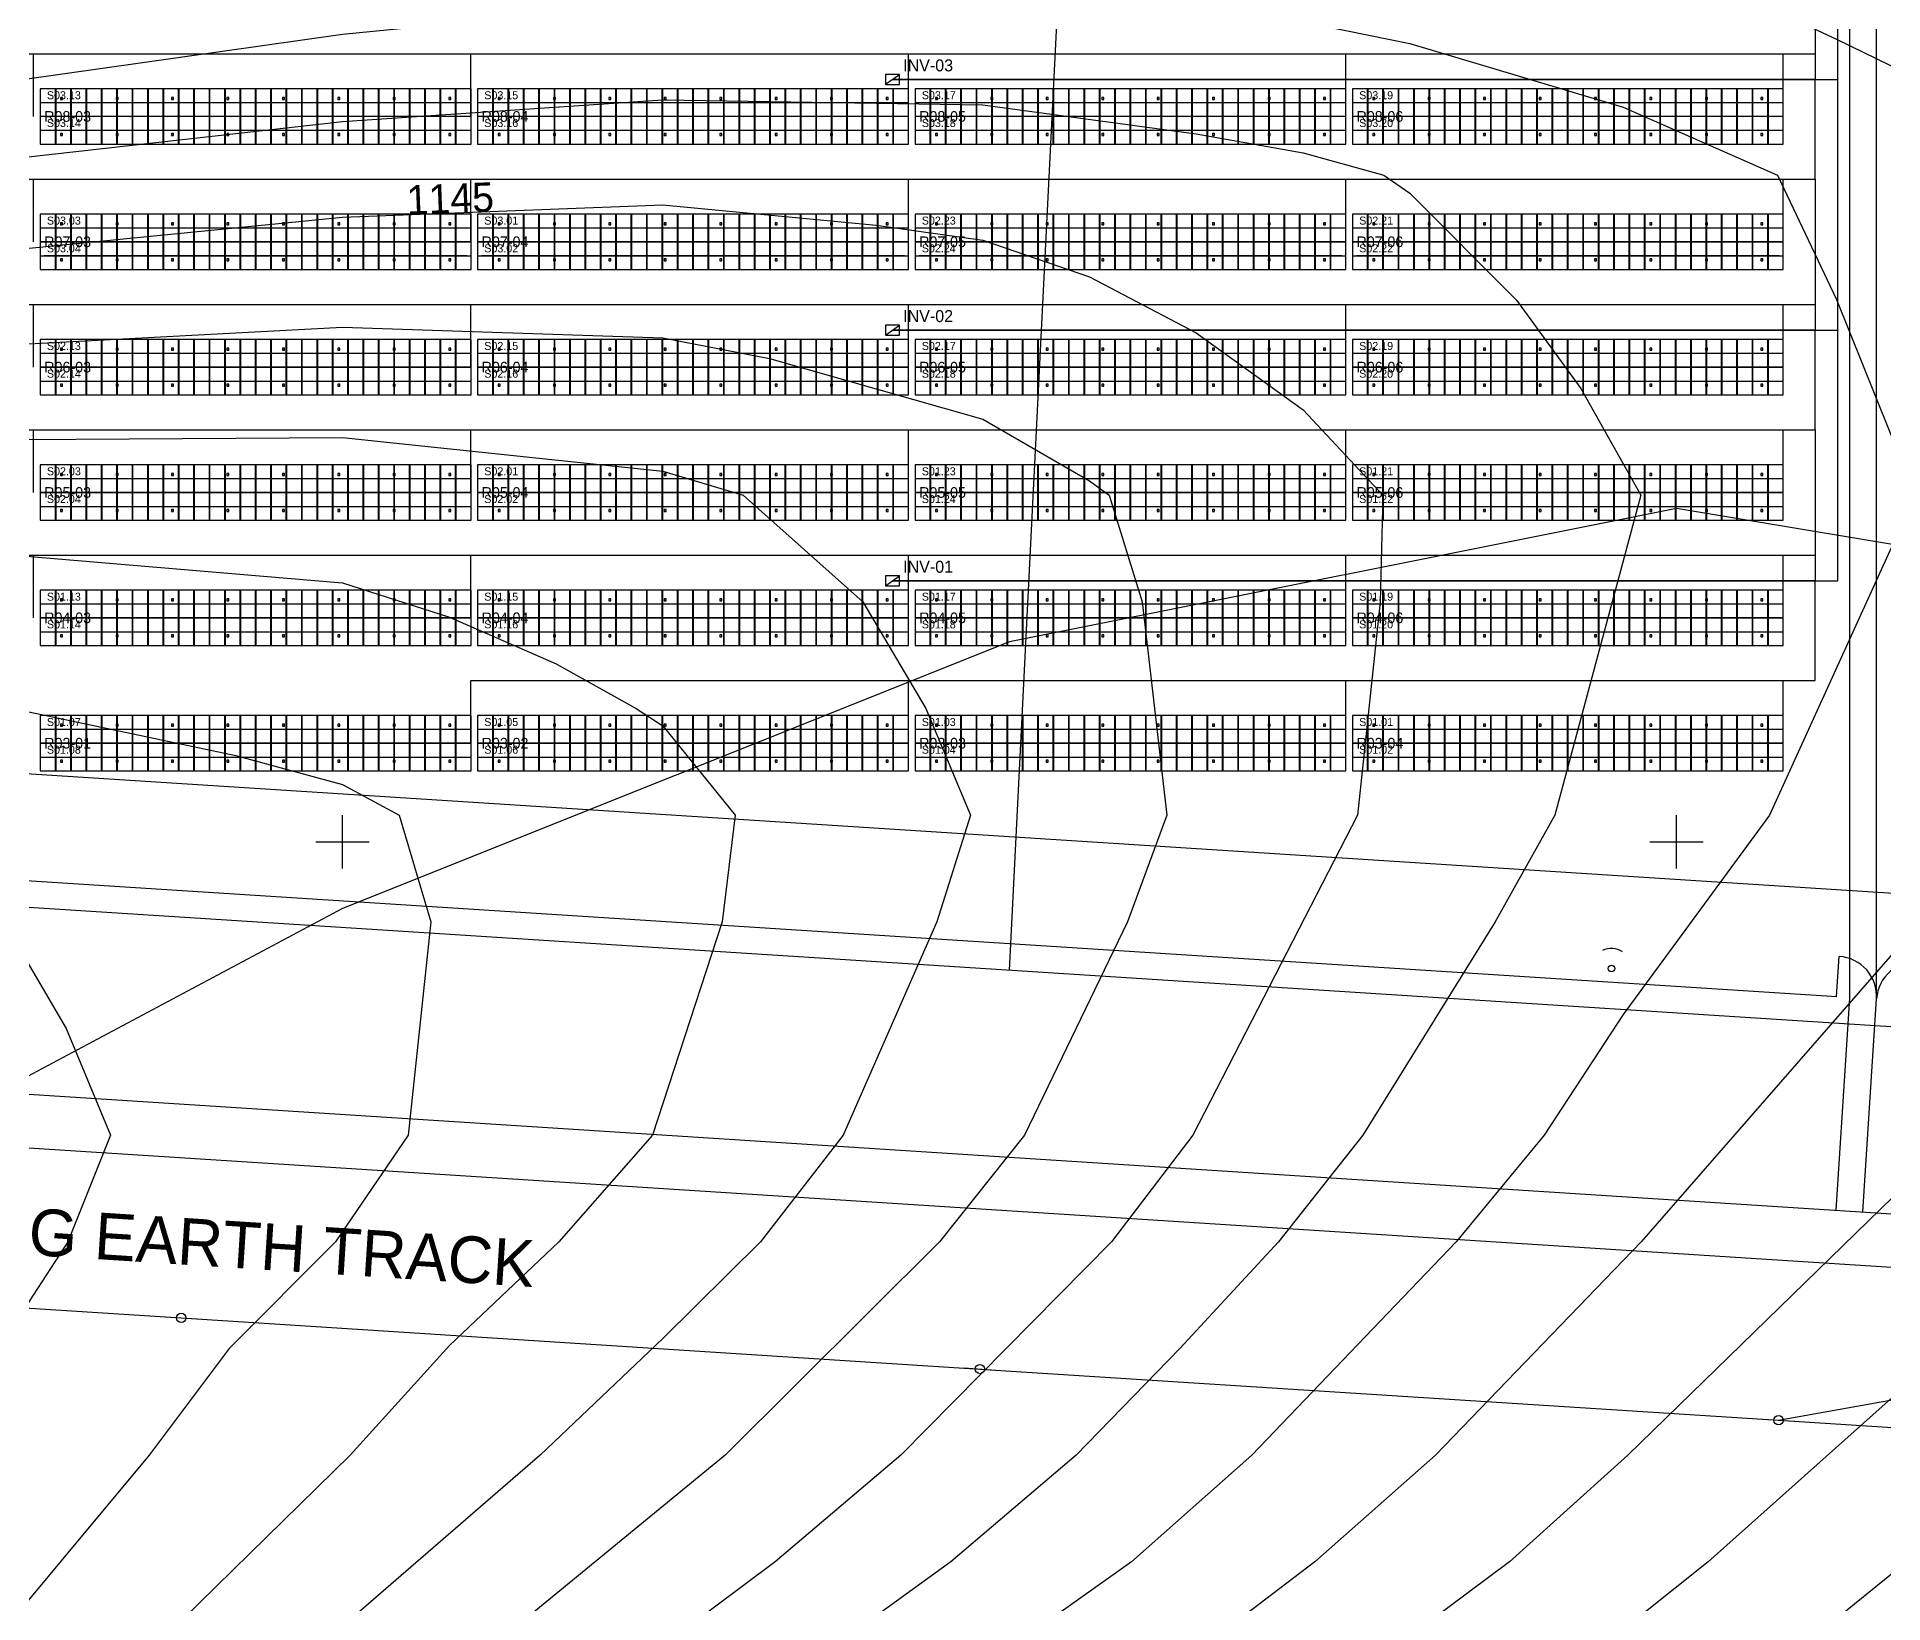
# Model space of a CAD drawing. Header units: metres. Extents: x 469740 to 470929, y 4329760 to 4330601.
# Drawn here: x 470077.1 to 470215.5, y 4329942.9 to 4330060.4 of the extents above; entities that cross this region are included whole.
import ezdxf
from ezdxf.enums import TextEntityAlignment as Align

# ---------------------------------------------------------------- set-up
doc = ezdxf.new("R2010")
doc.units = ezdxf.units.M
for name, color, linetype in [('AC-CABLE-800V', 6, 'Continuous'), ('CADASTRE-PARCEL', 30, 'Continuous'), ('DC-CABLE-1500V', 4, 'Continuous'), ('EXISTING-OHL-33KV', 6, 'Continuous'), ('EXISTING-TRACK', 251, 'Continuous'), ('FENCE-2.0M-CHAINLINK', 3, 'Continuous'), ('FENCE-GATE', 3, 'Continuous'), ('GRAVEL-SURFACE-EDGE', 41, 'Continuous'), ('GRID-COORDINATES', 8, 'Continuous'), ('MV-CABLE-33KV', 1, 'Continuous'), ('PV-INVERTERS', 1, 'Continuous'), ('PV-MODULES', 5, 'Continuous'), ('PV-PILES', 8, 'Continuous'), ('PV-STRING-NUMBERS', 3, 'Continuous'), ('PV-STRINGS', 3, 'Continuous'), ('PV-TABLES', 5, 'Continuous'), ('ROAD-GRAVEL-4M', 41, 'Continuous'), ('SECURITY-CCTV', 4, 'Continuous'), ('SETBACK-LINE-10M', 1, 'Continuous'), ('STREAM-DRY', 150, 'Continuous'), ('TOPO-CONTOUR-MAJOR', 8, 'Continuous'), ('TOPO-CONTOUR-MINOR', 252, 'Continuous'), ('TOPO-TEXT', 8, 'Continuous')]:
    doc.layers.add(name, color=color, linetype=linetype)

# ---------------------------------------------------------------- blocks, each defined once
blk = doc.blocks.new('GATE_DOUBLE_6M')
for p, q in [((-3, 0), (-3, 3)), ((3, 0), (3, 3)), ((-3, 0), (-3, 0.3)), ((3, 0), (3, 0.3))]:
    blk.add_line(p, q)
for centre, start, end in [((-3, 0), 0, 90), ((3, 0), 90, 180)]:
    blk.add_arc(centre, 3, start, end)
blk = doc.blocks.new('POLE_MV_CONCRETE')
blk.add_line((-1.2, 0), (1.2, 0))
blk.add_circle((0, 0), 0.35)
blk = doc.blocks.new('INVERTER_330KW')
blk.add_line((-0.52, -0.37), (0.52, 0.37))
blk.add_lwpolyline([(-0.525, -0.375), (0.525, -0.375), (0.525, 0.375), (-0.525, 0.375)], close=True)
blk = doc.blocks.new('PV_MODULE_590W')
blk.add_line((-0.567, 0), (0.567, 0))
blk.add_lwpolyline([(-0.567, -1.0325), (0.567, -1.0325), (0.567, 1.0325), (-0.567, 1.0325)], close=True)
blk = doc.blocks.new('PILE_C150')
blk.add_lwpolyline([(-0.075, -0.075), (0.075, -0.075), (0.075, 0.075), (-0.075, 0.075)], close=True)
blk = doc.blocks.new('PV_TABLE_2P28')
blk.add_lwpolyline([(-16.146, -2.0735), (16.146, -2.0735), (16.146, 2.0735), (-16.146, 2.0735)], close=True)
at = {"layer": 'PV-MODULES'}
for p in [(-15.579, 1.041), (-14.425, 1.041), (-13.271, 1.041), (-12.117, 1.041), (-10.963, 1.041), (-9.809, 1.041), (-8.655, 1.041), (-7.501, 1.041), (-6.347, 1.041), (-5.193, 1.041), (-4.039, 1.041), (-2.885, 1.041), (-1.731, 1.041), (-0.577, 1.041), (0.577, 1.041), (1.731, 1.041), (2.885, 1.041), (4.039, 1.041), (5.193, 1.041), (6.347, 1.041), (7.501, 1.041), (8.655, 1.041), (9.809, 1.041), (10.963, 1.041), (12.117, 1.041), (13.271, 1.041), (14.425, 1.041), (15.579, 1.041), (-15.579, -1.041), (-14.425, -1.041), (-13.271, -1.041), (-12.117, -1.041), (-10.963, -1.041), (-9.809, -1.041), (-8.655, -1.041), (-7.501, -1.041), (-6.347, -1.041), (-5.193, -1.041), (-4.039, -1.041), (-2.885, -1.041), (-1.731, -1.041), (-0.577, -1.041), (0.577, -1.041), (1.731, -1.041), (2.885, -1.041), (4.039, -1.041), (5.193, -1.041), (6.347, -1.041), (7.501, -1.041), (8.655, -1.041), (9.809, -1.041), (10.963, -1.041), (12.117, -1.041), (13.271, -1.041), (14.425, -1.041), (15.579, -1.041)]:
    blk.add_blockref('PV_MODULE_590W', p, dxfattribs=at)
at = {"layer": 'PV-PILES'}
for p in [(-14.546, 1.35), (-10.39, 1.35), (-6.234, 1.35), (-2.078, 1.35), (2.078, 1.35), (6.234, 1.35), (10.39, 1.35), (14.546, 1.35), (-14.546, -1.35), (-10.39, -1.35), (-6.234, -1.35), (-2.078, -1.35), (2.078, -1.35), (6.234, -1.35), (10.39, -1.35), (14.546, -1.35)]:
    blk.add_blockref('PILE_C150', p, dxfattribs=at)
blk = doc.blocks.new('CCTV_POLE_6M')
blk.add_circle((0, 0), 0.25)
blk.add_arc((0, 0), 1.5, -30, 30)

msp = doc.modelspace()

# ---------------------------------------------------------------- linework, layer by layer
at = {"layer": 'AC-CABLE-800V'}
for points in [[(470141.22, 4330019.58), (470212.1, 4330019.58), (470212.1, 4330085), (470221.5, 4330085)], [(470141.22, 4330038.38), (470212.1, 4330038.38), (470212.1, 4330085), (470221.5, 4330085)], [(470141.22, 4330057.18), (470212.1, 4330057.18), (470212.1, 4330085), (470221.5, 4330085)]]:
    msp.add_lwpolyline(points, dxfattribs=at)
at = {"layer": 'CADASTRE-PARCEL'}
msp.add_line((470150, 4329990.38), (470165, 4330290.25), dxfattribs=at)
msp.add_lwpolyline([(470000, 4330000), (470390, 4329975), (470430, 4330160), (470360, 4330300), (470060, 4330285), (469980, 4330140)], close=True, dxfattribs=at)
at = {"layer": 'DC-CABLE-1500V'}
for points in [[(470208, 4330063.8), (470208, 4330068.5), (470210.4, 4330068.5), (470210.4, 4330057.18), (470141.22, 4330057.18)], [(470175.21, 4330063.8), (470175.21, 4330068.5), (470210.4, 4330068.5), (470210.4, 4330057.18), (470141.22, 4330057.18)], [(470044.04, 4330054.4), (470044.04, 4330059.1), (470210.4, 4330059.1), (470210.4, 4330057.18), (470141.22, 4330057.18)], [(470076.83, 4330054.4), (470076.83, 4330059.1), (470210.4, 4330059.1), (470210.4, 4330057.18), (470141.22, 4330057.18)], [(470109.62, 4330054.4), (470109.62, 4330059.1), (470210.4, 4330059.1), (470210.4, 4330057.18), (470141.22, 4330057.18)], [(470142.42, 4330054.4), (470142.42, 4330059.1), (470210.4, 4330059.1), (470210.4, 4330057.18), (470141.22, 4330057.18)], [(470175.21, 4330054.4), (470175.21, 4330059.1), (470210.4, 4330059.1), (470210.4, 4330057.18), (470141.22, 4330057.18)], [(470208, 4330054.4), (470208, 4330059.1), (470210.4, 4330059.1), (470210.4, 4330057.18), (470141.22, 4330057.18)], [(470044.04, 4330045), (470044.04, 4330049.7), (470210.4, 4330049.7), (470210.4, 4330057.18), (470141.22, 4330057.18)], [(470076.83, 4330045), (470076.83, 4330049.7), (470210.4, 4330049.7), (470210.4, 4330057.18), (470141.22, 4330057.18)], [(470109.62, 4330045), (470109.62, 4330049.7), (470210.4, 4330049.7), (470210.4, 4330057.18), (470141.22, 4330057.18)], [(470142.42, 4330045), (470142.42, 4330049.7), (470210.4, 4330049.7), (470210.4, 4330057.18), (470141.22, 4330057.18)], [(470208, 4330045), (470208, 4330049.7), (470210.4, 4330049.7), (470210.4, 4330038.38), (470141.22, 4330038.38)], [(470175.21, 4330045), (470175.21, 4330049.7), (470210.4, 4330049.7), (470210.4, 4330038.38), (470141.22, 4330038.38)], [(470044.04, 4330035.6), (470044.04, 4330040.3), (470210.4, 4330040.3), (470210.4, 4330038.38), (470141.22, 4330038.38)], [(470076.83, 4330035.6), (470076.83, 4330040.3), (470210.4, 4330040.3), (470210.4, 4330038.38), (470141.22, 4330038.38)], [(470109.62, 4330035.6), (470109.62, 4330040.3), (470210.4, 4330040.3), (470210.4, 4330038.38), (470141.22, 4330038.38)], [(470142.42, 4330035.6), (470142.42, 4330040.3), (470210.4, 4330040.3), (470210.4, 4330038.38), (470141.22, 4330038.38)], [(470175.21, 4330035.6), (470175.21, 4330040.3), (470210.4, 4330040.3), (470210.4, 4330038.38), (470141.22, 4330038.38)], [(470208, 4330035.6), (470208, 4330040.3), (470210.4, 4330040.3), (470210.4, 4330038.38), (470141.22, 4330038.38)], [(470044.04, 4330026.2), (470044.04, 4330030.9), (470210.4, 4330030.9), (470210.4, 4330038.38), (470141.22, 4330038.38)], [(470076.83, 4330026.2), (470076.83, 4330030.9), (470210.4, 4330030.9), (470210.4, 4330038.38), (470141.22, 4330038.38)], [(470109.62, 4330026.2), (470109.62, 4330030.9), (470210.4, 4330030.9), (470210.4, 4330038.38), (470141.22, 4330038.38)], [(470142.42, 4330026.2), (470142.42, 4330030.9), (470210.4, 4330030.9), (470210.4, 4330038.38), (470141.22, 4330038.38)], [(470208, 4330026.2), (470208, 4330030.9), (470210.4, 4330030.9), (470210.4, 4330019.58), (470141.22, 4330019.58)], [(470175.21, 4330026.2), (470175.21, 4330030.9), (470210.4, 4330030.9), (470210.4, 4330019.58), (470141.22, 4330019.58)], [(470044.04, 4330016.8), (470044.04, 4330021.5), (470210.4, 4330021.5), (470210.4, 4330019.58), (470141.22, 4330019.58)], [(470076.83, 4330016.8), (470076.83, 4330021.5), (470210.4, 4330021.5), (470210.4, 4330019.58), (470141.22, 4330019.58)], [(470109.62, 4330016.8), (470109.62, 4330021.5), (470210.4, 4330021.5), (470210.4, 4330019.58), (470141.22, 4330019.58)], [(470142.42, 4330016.8), (470142.42, 4330021.5), (470210.4, 4330021.5), (470210.4, 4330019.58), (470141.22, 4330019.58)], [(470175.21, 4330016.8), (470175.21, 4330021.5), (470210.4, 4330021.5), (470210.4, 4330019.58), (470141.22, 4330019.58)], [(470208, 4330016.8), (470208, 4330021.5), (470210.4, 4330021.5), (470210.4, 4330019.58), (470141.22, 4330019.58)], [(470109.62, 4330007.4), (470109.62, 4330012.1), (470210.4, 4330012.1), (470210.4, 4330019.58), (470141.22, 4330019.58)], [(470208, 4330007.4), (470208, 4330012.1), (470210.4, 4330012.1), (470210.4, 4330019.58), (470141.22, 4330019.58)], [(470175.21, 4330007.4), (470175.21, 4330012.1), (470210.4, 4330012.1), (470210.4, 4330019.58), (470141.22, 4330019.58)], [(470142.42, 4330007.4), (470142.42, 4330012.1), (470210.4, 4330012.1), (470210.4, 4330019.58), (470141.22, 4330019.58)]]:
    msp.add_lwpolyline(points, dxfattribs=at)
at = {"layer": 'EXISTING-OHL-33KV'}
msp.add_lwpolyline([(469848.39, 4329979.66), (469908.27, 4329975.82), (469968.14, 4329971.98), (470028.02, 4329968.14), (470087.9, 4329964.3), (470147.77, 4329960.47), (470207.65, 4329956.63), (470267.53, 4329952.79), (470327.4, 4329948.95), (470387.28, 4329945.11), (470447.16, 4329941.27), (470507.04, 4329937.44), (470566.91, 4329933.6)], dxfattribs=at)
at = {"layer": 'EXISTING-TRACK'}
for p, q in [((469839.43, 4329996.26), (470577.92, 4329948.93)), ((469839.18, 4329992.27), (470577.66, 4329944.93))]:
    msp.add_line(p, q, dxfattribs=at)
at = {"layer": 'FENCE-2.0M-CHAINLINK'}
msp.add_lwpolyline([(470217.99, 4329988.03), (470388.41, 4329977.11), (470427.9, 4330159.73), (470358.8, 4330297.94), (470061.21, 4330283.06), (469982.07, 4330139.62), (470001.75, 4330001.89), (470212.01, 4329988.41)], dxfattribs=at)
at = {"layer": 'GRAVEL-SURFACE-EDGE'}
msp.add_lwpolyline([(470211.98, 4329972.38), (470213, 4329988.29), (470213, 4330250)], dxfattribs=at)
at = {"layer": 'GRID-COORDINATES'}
for p, q in [((470100, 4329998), (470100, 4330002)), ((470200, 4329998), (470200, 4330002)), ((470098, 4330000), (470102, 4330000)), ((470198, 4330000), (470202, 4330000))]:
    msp.add_line(p, q, dxfattribs=at)
at = {"layer": 'MV-CABLE-33KV'}
msp.add_lwpolyline([(470207.65, 4329956.63), (470230, 4329960.63), (470230, 4330012), (470217.4, 4330012), (470217.4, 4330085), (470221.5, 4330085)], dxfattribs=at)
at = {"layer": 'PV-STRINGS'}
for points in [[(470077.63, 4330055.44), (470109.32, 4330055.44)], [(470110.42, 4330055.44), (470142.12, 4330055.44)], [(470143.22, 4330055.44), (470174.91, 4330055.44)], [(470176.01, 4330055.44), (470207.7, 4330055.44)], [(470077.63, 4330053.36), (470109.32, 4330053.36)], [(470110.42, 4330053.36), (470142.12, 4330053.36)], [(470143.22, 4330053.36), (470174.91, 4330053.36)], [(470176.01, 4330053.36), (470207.7, 4330053.36)], [(470077.63, 4330046.04), (470109.32, 4330046.04)], [(470110.42, 4330046.04), (470142.12, 4330046.04)], [(470143.22, 4330046.04), (470174.91, 4330046.04)], [(470176.01, 4330046.04), (470207.7, 4330046.04)], [(470077.63, 4330043.96), (470109.32, 4330043.96)], [(470110.42, 4330043.96), (470142.12, 4330043.96)], [(470143.22, 4330043.96), (470174.91, 4330043.96)], [(470176.01, 4330043.96), (470207.7, 4330043.96)], [(470077.63, 4330036.64), (470109.32, 4330036.64)], [(470110.42, 4330036.64), (470142.12, 4330036.64)], [(470143.22, 4330036.64), (470174.91, 4330036.64)], [(470176.01, 4330036.64), (470207.7, 4330036.64)], [(470077.63, 4330034.56), (470109.32, 4330034.56)], [(470110.42, 4330034.56), (470142.12, 4330034.56)], [(470143.22, 4330034.56), (470174.91, 4330034.56)], [(470176.01, 4330034.56), (470207.7, 4330034.56)], [(470077.63, 4330027.24), (470109.32, 4330027.24)], [(470110.42, 4330027.24), (470142.12, 4330027.24)], [(470143.22, 4330027.24), (470174.91, 4330027.24)], [(470176.01, 4330027.24), (470207.7, 4330027.24)], [(470077.63, 4330025.16), (470109.32, 4330025.16)], [(470110.42, 4330025.16), (470142.12, 4330025.16)], [(470143.22, 4330025.16), (470174.91, 4330025.16)], [(470176.01, 4330025.16), (470207.7, 4330025.16)], [(470077.63, 4330017.84), (470109.32, 4330017.84)], [(470110.42, 4330017.84), (470142.12, 4330017.84)], [(470143.22, 4330017.84), (470174.91, 4330017.84)], [(470176.01, 4330017.84), (470207.7, 4330017.84)], [(470077.63, 4330015.76), (470109.32, 4330015.76)], [(470110.42, 4330015.76), (470142.12, 4330015.76)], [(470143.22, 4330015.76), (470174.91, 4330015.76)], [(470176.01, 4330015.76), (470207.7, 4330015.76)], [(470077.63, 4330008.44), (470109.32, 4330008.44)], [(470110.42, 4330008.44), (470142.12, 4330008.44)], [(470143.22, 4330008.44), (470174.91, 4330008.44)], [(470176.01, 4330008.44), (470207.7, 4330008.44)], [(470077.63, 4330006.36), (470109.32, 4330006.36)], [(470110.42, 4330006.36), (470142.12, 4330006.36)], [(470143.22, 4330006.36), (470174.91, 4330006.36)], [(470176.01, 4330006.36), (470207.7, 4330006.36)]]:
    msp.add_lwpolyline(points, dxfattribs=at)
at = {"layer": 'ROAD-GRAVEL-4M'}
msp.add_lwpolyline([(470213.98, 4329972.25), (470215, 4329988.22), (470215, 4330250)], dxfattribs=at)
at = {"layer": 'SETBACK-LINE-10M'}
msp.add_lwpolyline([(470008.75, 4330009.46), (470382.05, 4329985.53), (470419.48, 4330158.67), (470353.98, 4330289.69), (470066.06, 4330275.29), (469990.37, 4330138.1)], close=True, dxfattribs=at)
at = {"layer": 'STREAM-DRY'}
msp.add_lwpolyline([(470275, 4330000), (470237.5, 4330018.75), (470200, 4330025), (470150, 4330015), (470100, 4329995), (470025, 4329955), (469925, 4329915), (469900, 4329910), (469875, 4329900)], dxfattribs=at)
at = {"layer": 'TOPO-CONTOUR-MAJOR'}
for points in [[(469948, 4330043.03), (469972, 4330048.01), (470052, 4330068.8), (470076, 4330074.67), (470100, 4330079.85), (470124, 4330083.55), (470148, 4330085.6), (470172, 4330086.01), (470196, 4330084.07), (470204, 4330082.69), (470220, 4330078.52), (470232.25, 4330074), (470252, 4330059.71), (470263.63, 4330050), (470268, 4330039.2), (470274.15, 4330026), (470272.01, 4330018), (470265.08, 4330002), (470257.34, 4329994), (470239.3, 4329978), (470228, 4329968.88), (470202.38, 4329946), (470192.36, 4329938)], [(469956, 4330020.43), (470020, 4330035.11), (470052, 4330041.2), (470076, 4330044.48), (470100, 4330046.84), (470124, 4330047.77), (470140, 4330046.25), (470148, 4330045.13), (470156, 4330042.36), (470164, 4330038.18), (470172, 4330032.39), (470177.98, 4330026), (470177.79, 4330018), (470176.08, 4330002), (470163.73, 4329978), (470157.63, 4329970), (470141.85, 4329954), (470132.43, 4329946), (470116, 4329933.73), (470100, 4329919.95), (470087.86, 4329906), (470082.2, 4329898), (470077.64, 4329890)], [(469860, 4329993.98), (469876, 4329991.06), (469900, 4329987.98), (469924, 4329987.6), (469948, 4329989.91), (470004, 4329999.9), (470019.41, 4330002), (470028, 4330002.61), (470052, 4330001.97), (470060, 4329999.83), (470068, 4329996.94), (470073.8, 4329994), (470076, 4329991.6), (470079.27, 4329986), (470082.61, 4329978), (470079.41, 4329970), (470074.18, 4329962), (470070.23, 4329954), (470065.41, 4329946), (470060, 4329938), (470051.52, 4329922), (470046.61, 4329914), (470033.41, 4329890)]]:
    msp.add_lwpolyline(points, dxfattribs=at)
at = {"layer": 'TOPO-CONTOUR-MINOR'}
for points in [[(469948, 4330047.7), (469980, 4330054.57), (470076, 4330080.39), (470100, 4330086.02), (470124, 4330089.95), (470148, 4330092.15), (470172, 4330092.78), (470196, 4330091.07), (470204, 4330089.73), (470220, 4330085.76), (470228, 4330083.23), (470248.76, 4330074), (470277.3, 4330050), (470287.86, 4330026), (470286.69, 4330018), (470282.33, 4330002), (470276, 4329993.61), (470258.52, 4329978), (470236.96, 4329962), (470197.55, 4329930), (470180, 4329918.13), (470148, 4329899.71), (470135.3, 4329890)], [(469948, 4330038.36), (469972, 4330043.26), (470028, 4330057.82), (470076, 4330068.84), (470100, 4330073.63), (470124, 4330077.08), (470148, 4330078.97), (470172, 4330079.13), (470196, 4330076.82), (470208.92, 4330074), (470220, 4330068.99), (470228, 4330064.44), (470248.89, 4330050), (470257.49, 4330026), (470254.56, 4330018), (470245.66, 4330002), (470228, 4329985.41), (470221, 4329978), (470196.34, 4329954), (470187.48, 4329946), (470166.03, 4329930)], [(469948, 4330033.69), (469980, 4330040.4), (470028, 4330053.01), (470052, 4330058.33), (470076, 4330063.01), (470100, 4330067.1), (470124, 4330070.18), (470148, 4330071.84), (470172, 4330071.33), (470180, 4330070.28), (470196, 4330066.78), (470204, 4330063.95), (470212, 4330060.2), (470220, 4330056.29), (470228, 4330051.69), (470230.49, 4330050), (470238.56, 4330026), (470234.69, 4330018), (470225.26, 4330002), (470197.35, 4329970), (470181.94, 4329954), (470172.88, 4329946), (470162.38, 4329938)], [(469948, 4330029.02), (469972, 4330033.76), (470028, 4330047.92), (470052, 4330053.1), (470076, 4330057.17), (470100, 4330060.56), (470124, 4330062.91), (470148, 4330063.56), (470172, 4330061.49), (470180, 4330059.86), (470196, 4330055.09), (470207.58, 4330050), (470212, 4330040.67), (470217.88, 4330026), (470206.96, 4330002), (470196, 4329987.06), (470190.07, 4329978), (470183.47, 4329970), (470168.17, 4329954), (470159.13, 4329946), (470124, 4329921.03), (470108, 4329907.2), (470100, 4329899.16), (470093.98, 4329890)], [(469948, 4330024.15), (469972, 4330029.01), (470028, 4330042.37), (470052, 4330047.46), (470076, 4330051.33), (470100, 4330054.03), (470124, 4330055.64), (470148, 4330055.28), (470164, 4330053.1), (470172, 4330051.66), (470178.07, 4330050), (470180, 4330048.65), (470188, 4330040.63), (470192.83, 4330034), (470197.33, 4330026), (470190.87, 4330002), (470186.4, 4329994), (470176.48, 4329978), (470170.17, 4329970), (470162.77, 4329962), (470155, 4329954), (470145.59, 4329946), (470123.5, 4329930)], [(469956, 4330015.03), (469980, 4330020.27), (470002.01, 4330026), (470028, 4330031.27), (470052, 4330034.95), (470076, 4330037.33), (470100, 4330038.59), (470124, 4330037.79), (470132, 4330036.25), (470148, 4330031.69), (470156, 4330027.07), (470157.46, 4330026), (470159.93, 4330018), (470161.8, 4330002), (470158.84, 4329994), (470151.11, 4329978), (470144.75, 4329970), (470128.69, 4329954), (470100, 4329930.47), (470092, 4329922.1), (470085.02, 4329914), (470078.96, 4329906), (470073.74, 4329898), (470069.39, 4329890)], [(469956, 4330009.58), (469980, 4330014.47), (470028, 4330025.63), (470052, 4330028.7), (470076, 4330030.18), (470100, 4330030.33), (470124, 4330027.81), (470130.04, 4330026), (470139.01, 4330018), (470143.73, 4330010), (470147.08, 4330002), (470144.55, 4329994), (470137.52, 4329978), (470131.32, 4329970), (470124, 4329962.77), (470114.8, 4329954), (470096.33, 4329938), (470088.54, 4329930), (470076, 4329914.61), (470070.06, 4329906), (470061.1, 4329890)], [(469956, 4330004.14), (470028, 4330018.2), (470052, 4330020.9), (470068, 4330021.3), (470076, 4330021.44), (470100, 4330019.43), (470108, 4330016.85), (470116, 4330013.35), (470122.01, 4330010), (470124, 4330008.71), (470129.44, 4330002), (470128.46, 4329994), (470123.24, 4329978), (470116.21, 4329970), (470108, 4329962.23), (470100.56, 4329954), (470084.25, 4329938), (470077.57, 4329930), (470066.1, 4329914), (470060, 4329903.97), (470052.82, 4329890)], [(469860, 4329999.36), (469876, 4329996.64), (469900, 4329993.96), (469924, 4329993.98), (469948, 4329996.62), (469996, 4330005.73), (470020, 4330009.42), (470028, 4330010.41), (470052, 4330011.54), (470076, 4330009.84), (470092, 4330006.47), (470100, 4330004.31), (470104.24, 4330002), (470106.61, 4329994), (470104.91, 4329978), (470099.47, 4329970), (470091.49, 4329962), (470085.49, 4329954), (470072.15, 4329938), (470068, 4329932.17), (470056.65, 4329914), (470043.4, 4329890)]]:
    msp.add_lwpolyline(points, dxfattribs=at)

# ---------------------------------------------------------------- block references
at = {"layer": 'EXISTING-OHL-33KV', "rotation": -3.667788055531427}
for p in [(470087.9, 4329964.3), (470147.77, 4329960.47), (470207.65, 4329956.63)]:
    msp.add_blockref('POLE_MV_CONCRETE', p, dxfattribs=at)
at = {"layer": 'FENCE-GATE', "rotation": -3.667788055531427}
msp.add_blockref('GATE_DOUBLE_6M', (470215, 4329988.22), dxfattribs=at)
at = {"layer": 'PV-INVERTERS'}
ref = msp.add_blockref('INVERTER_330KW', (470141.22, 4330057.18), dxfattribs=at)
ref.add_attrib('ID', 'INV-03', (470142.02, 4330057.78), dxfattribs={"height": 0.9})
ref = msp.add_blockref('INVERTER_330KW', (470141.22, 4330038.38), dxfattribs=at)
ref.add_attrib('ID', 'INV-02', (470142.02, 4330038.98), dxfattribs={"height": 0.9})
ref = msp.add_blockref('INVERTER_330KW', (470141.22, 4330019.58), dxfattribs=at)
ref.add_attrib('ID', 'INV-01', (470142.02, 4330020.18), dxfattribs={"height": 0.9})
at = {"layer": 'PV-TABLES'}
ref = msp.add_blockref('PV_TABLE_2P28', (470093.48, 4330054.4), dxfattribs=at)
ref.add_attrib('ID', 'R08-03', (470077.63, 4330054), dxfattribs={"height": 0.8})
ref = msp.add_blockref('PV_TABLE_2P28', (470126.27, 4330054.4), dxfattribs=at)
ref.add_attrib('ID', 'R08-04', (470110.42, 4330054), dxfattribs={"height": 0.8})
ref = msp.add_blockref('PV_TABLE_2P28', (470159.06, 4330054.4), dxfattribs=at)
ref.add_attrib('ID', 'R08-05', (470143.22, 4330054), dxfattribs={"height": 0.8})
ref = msp.add_blockref('PV_TABLE_2P28', (470191.85, 4330054.4), dxfattribs=at)
ref.add_attrib('ID', 'R08-06', (470176.01, 4330054), dxfattribs={"height": 0.8})
ref = msp.add_blockref('PV_TABLE_2P28', (470093.48, 4330045), dxfattribs=at)
ref.add_attrib('ID', 'R07-03', (470077.63, 4330044.6), dxfattribs={"height": 0.8})
ref = msp.add_blockref('PV_TABLE_2P28', (470126.27, 4330045), dxfattribs=at)
ref.add_attrib('ID', 'R07-04', (470110.42, 4330044.6), dxfattribs={"height": 0.8})
ref = msp.add_blockref('PV_TABLE_2P28', (470159.06, 4330045), dxfattribs=at)
ref.add_attrib('ID', 'R07-05', (470143.22, 4330044.6), dxfattribs={"height": 0.8})
ref = msp.add_blockref('PV_TABLE_2P28', (470191.85, 4330045), dxfattribs=at)
ref.add_attrib('ID', 'R07-06', (470176.01, 4330044.6), dxfattribs={"height": 0.8})
ref = msp.add_blockref('PV_TABLE_2P28', (470093.48, 4330035.6), dxfattribs=at)
ref.add_attrib('ID', 'R06-03', (470077.63, 4330035.2), dxfattribs={"height": 0.8})
ref = msp.add_blockref('PV_TABLE_2P28', (470126.27, 4330035.6), dxfattribs=at)
ref.add_attrib('ID', 'R06-04', (470110.42, 4330035.2), dxfattribs={"height": 0.8})
ref = msp.add_blockref('PV_TABLE_2P28', (470159.06, 4330035.6), dxfattribs=at)
ref.add_attrib('ID', 'R06-05', (470143.22, 4330035.2), dxfattribs={"height": 0.8})
ref = msp.add_blockref('PV_TABLE_2P28', (470191.85, 4330035.6), dxfattribs=at)
ref.add_attrib('ID', 'R06-06', (470176.01, 4330035.2), dxfattribs={"height": 0.8})
ref = msp.add_blockref('PV_TABLE_2P28', (470093.48, 4330026.2), dxfattribs=at)
ref.add_attrib('ID', 'R05-03', (470077.63, 4330025.8), dxfattribs={"height": 0.8})
ref = msp.add_blockref('PV_TABLE_2P28', (470126.27, 4330026.2), dxfattribs=at)
ref.add_attrib('ID', 'R05-04', (470110.42, 4330025.8), dxfattribs={"height": 0.8})
ref = msp.add_blockref('PV_TABLE_2P28', (470159.06, 4330026.2), dxfattribs=at)
ref.add_attrib('ID', 'R05-05', (470143.22, 4330025.8), dxfattribs={"height": 0.8})
ref = msp.add_blockref('PV_TABLE_2P28', (470191.85, 4330026.2), dxfattribs=at)
ref.add_attrib('ID', 'R05-06', (470176.01, 4330025.8), dxfattribs={"height": 0.8})
ref = msp.add_blockref('PV_TABLE_2P28', (470093.48, 4330016.8), dxfattribs=at)
ref.add_attrib('ID', 'R04-03', (470077.63, 4330016.4), dxfattribs={"height": 0.8})
ref = msp.add_blockref('PV_TABLE_2P28', (470126.27, 4330016.8), dxfattribs=at)
ref.add_attrib('ID', 'R04-04', (470110.42, 4330016.4), dxfattribs={"height": 0.8})
ref = msp.add_blockref('PV_TABLE_2P28', (470159.06, 4330016.8), dxfattribs=at)
ref.add_attrib('ID', 'R04-05', (470143.22, 4330016.4), dxfattribs={"height": 0.8})
ref = msp.add_blockref('PV_TABLE_2P28', (470191.85, 4330016.8), dxfattribs=at)
ref.add_attrib('ID', 'R04-06', (470176.01, 4330016.4), dxfattribs={"height": 0.8})
ref = msp.add_blockref('PV_TABLE_2P28', (470093.48, 4330007.4), dxfattribs=at)
ref.add_attrib('ID', 'R03-01', (470077.63, 4330007), dxfattribs={"height": 0.8})
ref = msp.add_blockref('PV_TABLE_2P28', (470126.27, 4330007.4), dxfattribs=at)
ref.add_attrib('ID', 'R03-02', (470110.42, 4330007), dxfattribs={"height": 0.8})
ref = msp.add_blockref('PV_TABLE_2P28', (470159.06, 4330007.4), dxfattribs=at)
ref.add_attrib('ID', 'R03-03', (470143.22, 4330007), dxfattribs={"height": 0.8})
ref = msp.add_blockref('PV_TABLE_2P28', (470191.85, 4330007.4), dxfattribs=at)
ref.add_attrib('ID', 'R03-04', (470176.01, 4330007), dxfattribs={"height": 0.8})
at = {"layer": 'SECURITY-CCTV', "rotation": 86.33221194446857}
msp.add_blockref('CCTV_POLE_6M', (470195.12, 4329990.5), dxfattribs=at)

# ---------------------------------------------------------------- texts
at = {"layer": 'EXISTING-TRACK'}
msp.add_text('EXISTING EARTH TRACK', height=3.5, rotation=-3.6678, dxfattribs=at).set_placement((470058.21, 4329970.21))
at = {"layer": 'PV-STRING-NUMBERS'}
for s, p in [('S03.13', (470077.83, 4330055.69)), ('S03.15', (470110.62, 4330055.69)), ('S03.17', (470143.42, 4330055.69)), ('S03.19', (470176.21, 4330055.69)), ('S03.14', (470077.83, 4330053.61)), ('S03.16', (470110.62, 4330053.61)), ('S03.18', (470143.42, 4330053.61)), ('S03.20', (470176.21, 4330053.61)), ('S03.03', (470077.83, 4330046.29)), ('S03.01', (470110.62, 4330046.29)), ('S02.23', (470143.42, 4330046.29)), ('S02.21', (470176.21, 4330046.29)), ('S03.04', (470077.83, 4330044.21)), ('S03.02', (470110.62, 4330044.21)), ('S02.24', (470143.42, 4330044.21)), ('S02.22', (470176.21, 4330044.21)), ('S02.13', (470077.83, 4330036.89)), ('S02.15', (470110.62, 4330036.89)), ('S02.17', (470143.42, 4330036.89)), ('S02.19', (470176.21, 4330036.89)), ('S02.14', (470077.83, 4330034.81)), ('S02.16', (470110.62, 4330034.81)), ('S02.18', (470143.42, 4330034.81)), ('S02.20', (470176.21, 4330034.81)), ('S02.03', (470077.83, 4330027.49)), ('S02.01', (470110.62, 4330027.49)), ('S01.23', (470143.42, 4330027.49)), ('S01.21', (470176.21, 4330027.49)), ('S02.04', (470077.83, 4330025.41)), ('S02.02', (470110.62, 4330025.41)), ('S01.24', (470143.42, 4330025.41)), ('S01.22', (470176.21, 4330025.41)), ('S01.13', (470077.83, 4330018.09)), ('S01.15', (470110.62, 4330018.09)), ('S01.17', (470143.42, 4330018.09)), ('S01.19', (470176.21, 4330018.09)), ('S01.14', (470077.83, 4330016.01)), ('S01.16', (470110.62, 4330016.01)), ('S01.18', (470143.42, 4330016.01)), ('S01.20', (470176.21, 4330016.01)), ('S01.07', (470077.83, 4330008.69)), ('S01.05', (470110.62, 4330008.69)), ('S01.03', (470143.42, 4330008.69)), ('S01.01', (470176.21, 4330008.69)), ('S01.08', (470077.83, 4330006.61)), ('S01.06', (470110.62, 4330006.61)), ('S01.04', (470143.42, 4330006.61)), ('S01.02', (470176.21, 4330006.61))]:
    msp.add_text(s, height=0.6, dxfattribs=at).set_placement(p)
at = {"layer": 'TOPO-TEXT'}
msp.add_text('1145', height=2.2, rotation=2.2061, dxfattribs=at).set_placement((470108.11, 4330047.15), align=Align.CENTER)

doc.saveas('drawing.dxf')
